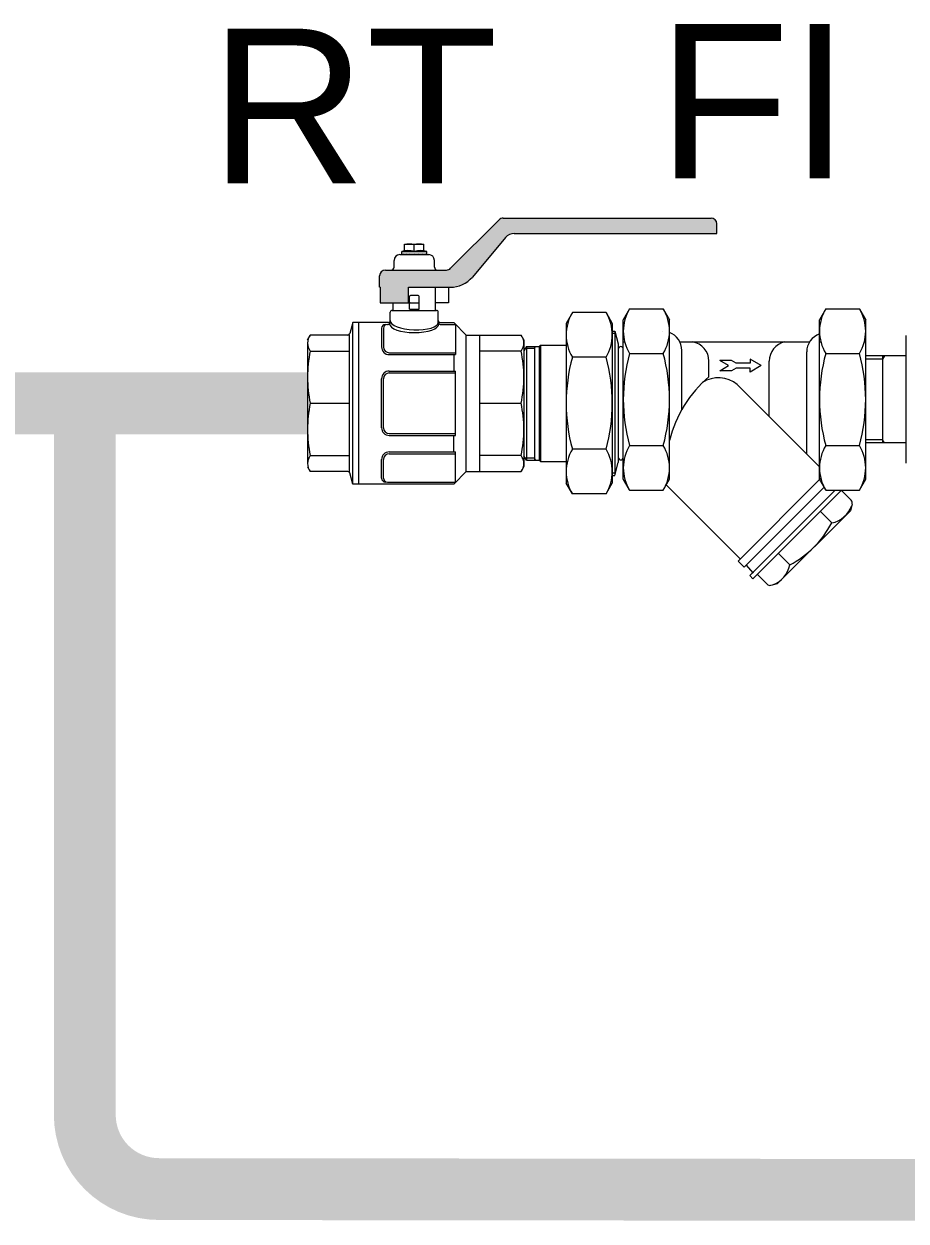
# Model space of a CAD drawing. Extents: x 2569 to 19597, y 1825 to 16548.
# Drawn here: x 15358 to 16072, y 14490 to 15458 of the extents above; entities that cross this region are included whole.
import ezdxf

# ---------------------------------------------------------------- set-up
doc = ezdxf.new("R2010")
doc.units = 0
for name, color, linetype, lineweight in [('SAN-MC-COLD WATER', 5, 'Continuous', 30), ('SAN-MC-TEXT', 7, 'Continuous', 5), ('SAN-MC-VALVE', 7, 'Continuous', 5)]:
    doc.layers.add(name, color=color, linetype=linetype, lineweight=lineweight)
doc.styles.get("Standard").update_dxf_attribs({"font": 'arial.ttf'})

msp = doc.modelspace()

# ---------------------------------------------------------------- hatches: boundary and pattern name
at = {"layer": 'SAN-MC-VALVE', "lineweight": 5}
h = msp.add_hatch(color=1, dxfattribs=at)
h.dxf.hatch_style = 1
h.paths.add_polyline_path([(15646.29481, 15232.78274), (15645.90327, 15254.55554), (15646.24945, 15256.31916), (15646.84552, 15257.36702), (15647.88317, 15258.37061), (15648.31288, 15258.63943), (15649.39673, 15259.07148), (15650.56887, 15259.22112), (15699.95793, 15259.22112), (15701.74336, 15259.57626), (15703.25699, 15260.58762), (15742.51435, 15299.84501), (15744.02798, 15300.85638), (15745.81343, 15301.21154), (15913.86423, 15301.21154), (15917.1633, 15299.845), (15918.52983, 15296.54594), (15918.52983, 15288.76994), (15754.77139, 15288.76992), (15752.57166, 15288.50693), (15750.82785, 15287.89566), (15749.04328, 15286.80487), (15747.62327, 15285.43669), (15720.87333, 15253.55738), (15717.00225, 15249.89173), (15715.16753, 15248.64703), (15712.86189, 15247.40998), (15709.36928, 15246.1098), (15705.93018, 15245.40869), (15703.00304, 15245.22432), (15669.23127, 15245.22432), (15669.23127, 15232.78274)])

# ---------------------------------------------------------------- linework, layer by layer
at = {"layer": 'SAN-MC-COLD WATER', "const_width": 50}
msp.add_lwpolyline([(15193.65108, 15151.44578), (15587.60414, 15151.44578)], dxfattribs=at)
msp.add_lwpolyline([(15407.5288, 15151.44578), (15407.5288, 14575.85591, 0.413889587), (15467.46243, 14515.85594), (16251.02822, 14514.98912)], format="xyb", dxfattribs=at)
at = {"layer": 'SAN-MC-VALVE', "linetype": 'Continuous', "lineweight": 5}
for p, q in [((15703.257, 15260.58763), (15742.51435, 15299.84501)), ((15745.81343, 15301.21154), (15913.86423, 15301.21154)), ((15918.07304, 15288.76994), (15918.52983, 15289.2267)), ((15918.52983, 15288.76994), (15918.52983, 15296.54594)), ((15666.12087, 15274.77314), (15666.12087, 15280.21634)), ((15666.12087, 15280.21634), (15681.67287, 15280.21634)), ((15673.89687, 15274.14807), (15673.89687, 15279.60247)), ((15681.67287, 15274.77314), (15681.67287, 15280.21634)), ((15747.62328, 15285.43671), (15720.87334, 15253.55738)), ((15754.77138, 15288.76994), (15918.52983, 15288.76994)), ((15662.23287, 15271.66274), (15685.56087, 15271.66274)), ((15666.12087, 15274.77314), (15663.78807, 15274.14807)), ((15663.78807, 15274.14807), (15684.00567, 15274.14807)), ((15663.78807, 15271.97378), (15663.78807, 15274.14807)), ((15664.00083, 15271.66274), (15663.78807, 15271.97378)), ((15664.00083, 15271.66274), (15664.00083, 15271.97378)), ((15665.14184, 15271.66274), (15664.00083, 15271.97275)), ((15665.14184, 15271.97378), (15665.14184, 15271.66274)), ((15667.38354, 15271.66274), (15665.16595, 15271.97378)), ((15667.38354, 15271.97378), (15667.38354, 15271.66274)), ((15670.42414, 15271.66274), (15667.41468, 15271.97378)), ((15670.42414, 15271.97378), (15670.42414, 15271.66274)), ((15673.89687, 15271.66274), (15670.45553, 15271.97378)), ((15673.89687, 15271.97378), (15673.89687, 15271.66274)), ((15677.36964, 15271.66274), (15673.89687, 15271.97378)), ((15680.41024, 15271.66274), (15677.36964, 15271.97378)), ((15677.36964, 15271.97378), (15677.36964, 15271.66274)), ((15682.65193, 15271.66274), (15680.41024, 15271.97378)), ((15680.41024, 15271.97378), (15680.41024, 15271.66274)), ((15681.67287, 15274.77314), (15684.00567, 15274.14807)), ((15683.79292, 15271.66274), (15682.65193, 15271.97378)), ((15682.65193, 15271.97378), (15682.65193, 15271.66274)), ((15684.00567, 15271.66274), (15683.79292, 15271.97378)), ((15683.79292, 15271.97378), (15683.79292, 15271.66274)), ((15684.00567, 15271.66274), (15684.00567, 15274.14807)), ((15657.56727, 15261.55394), (15657.56727, 15266.99714)), ((15690.22647, 15261.55394), (15690.22647, 15266.99714)), ((15645.90327, 15245.22434), (15645.90327, 15254.55554)), ((15650.56887, 15259.22114), (15699.95792, 15259.22114)), ((15646.29481, 15245.22434), (15645.90327, 15245.22434)), ((15646.29481, 15245.22434), (15646.29481, 15232.78274)), ((15669.23127, 15232.78274), (15669.23127, 15245.22434)), ((15669.23127, 15245.22434), (15703.00303, 15245.22434)), ((15691.02494, 15226.56194), (15691.02494, 15245.22434)), ((15701.54068, 15245.22434), (15701.54068, 15232.78274)), ((15646.29481, 15232.78274), (15669.23127, 15232.78274)), ((15656.81054, 15226.56194), (15656.81054, 15232.78274)), ((15670.02974, 15227.66028), (15670.02974, 15237.9149)), ((15677.02814, 15238.6925), (15670.80734, 15238.6925)), ((15670.80734, 15232.57017), (15677.02814, 15232.57017)), ((15677.80574, 15227.66028), (15677.80574, 15237.9149)), ((15701.54068, 15232.78274), (15691.02494, 15232.78274)), ((15654.47774, 15216.76418), (15654.47774, 15225.00674)), ((15656.03294, 15226.56194), (15691.80255, 15226.56194)), ((15670.02974, 15227.66028), (15677.80574, 15227.66028)), ((15693.35774, 15216.76418), (15693.35774, 15225.00674)), ((15801.76378, 15224.76811), (15796.69375, 15215.98656)), ((15828.94852, 15224.76811), (15801.76378, 15224.76811)), ((15828.94852, 15224.76811), (15834.01855, 15215.98656)), ((15848.00451, 15227.81183), (15842.93448, 15219.03029)), ((15848.00451, 15227.81183), (15875.18925, 15227.81183)), ((15875.18925, 15227.81183), (15880.25928, 15219.03029)), ((16006.63491, 15227.81183), (16001.56488, 15219.03029)), ((16006.63491, 15227.81183), (16033.81965, 15227.81183)), ((16033.81965, 15227.81183), (16038.88968, 15219.03029)), ((15624.15135, 15216.76418), (15621.74949, 15207.80037)), ((15624.15135, 15086.12738), (15624.15135, 15216.76418)), ((15652.92254, 15216.76418), (15624.15135, 15216.76418)), ((15628.81695, 15216.76418), (15628.81695, 15086.12738)), ((15647.47934, 15212.09858), (15647.47934, 15196.99416)), ((15649.03454, 15212.09858), (15649.03454, 15196.99416)), ((15652.14495, 15215.20898), (15652.92254, 15215.20898)), ((15694.91294, 15216.76418), (15705.79934, 15216.76418)), ((15694.91294, 15215.20898), (15707.35454, 15215.20898)), ((15705.79934, 15216.76418), (15715.90814, 15206.65538)), ((15707.35454, 15215.20898), (15707.35454, 15190.77336)), ((15796.69375, 15215.98656), (15796.69375, 15086.90496)), ((15834.01855, 15215.98656), (15834.01855, 15086.90496)), ((15842.93448, 15089.94869), (15842.93448, 15219.03029)), ((15880.25928, 15089.94869), (15880.25928, 15219.03029)), ((16001.56488, 15089.94869), (16001.56488, 15219.03029)), ((16038.88968, 15089.94869), (16038.88968, 15219.03029)), ((15587.60414, 15202.76738), (15589.84889, 15206.65538)), ((15620.25631, 15206.65538), (15589.84889, 15206.65538)), ((15621.44268, 15096.23618), (15621.44268, 15206.65538)), ((15715.90814, 15206.65538), (15760.2655, 15206.65538)), ((15715.90814, 15096.23618), (15715.90814, 15206.65538)), ((15726.79454, 15096.23618), (15726.79454, 15206.65538)), ((15762.56414, 15202.67397), (15760.2655, 15206.65538)), ((15762.56414, 15202.67397), (15762.56414, 15100.21755)), ((15834.01855, 15209.76576), (15836.10516, 15209.76576)), ((15836.60522, 15207.89952), (15834.01855, 15207.89952)), ((15836.10516, 15209.76576), (15836.10516, 15094.992)), ((15836.10516, 15209.76576), (15838.85986, 15199.48509)), ((15874.71629, 15209.8), (15874.61519, 15209.80033)), ((16001.63484, 15207.58299), (16001.56488, 15207.57089)), ((15589.84889, 15193.70138), (15621.44268, 15193.70138)), ((15653.70015, 15192.32856), (15707.35454, 15192.32856)), ((15760.2655, 15193.70138), (15726.79454, 15193.70138)), ((15764.58441, 15197.47968), (15762.56414, 15193.98048)), ((15771.03295, 15195.76896), (15763.59672, 15195.76896)), ((15764.58441, 15197.47968), (15764.58441, 15105.41184)), ((15764.58441, 15197.47968), (15774.92095, 15197.47968)), ((15771.03295, 15197.47968), (15771.03295, 15105.41184)), ((15771.03295, 15195.76896), (15772.02063, 15197.47968)), ((15775.93183, 15198.49056), (15774.92095, 15197.47968)), ((15774.92095, 15197.47968), (15774.92095, 15105.41184)), ((15775.93183, 15198.49056), (15775.93183, 15104.40096)), ((15775.93183, 15198.49056), (15796.69375, 15198.49056)), ((15838.85986, 15199.48509), (15838.85986, 15103.40643)), ((15842.93448, 15201.14549), (15844.0299, 15201.14549)), ((15888.55412, 15201.14549), (15993.58736, 15201.14549)), ((15890.16719, 15146.33865), (15890.16719, 15194.24833)), ((15991.2353, 15110.40324), (15991.2353, 15192.92196)), ((16001.56488, 15201.14549), (16002.6603, 15201.14549)), ((16037.79426, 15201.14549), (16038.88968, 15201.14549)), ((15653.70015, 15190.77336), (15707.35454, 15190.77336)), ((15705.79934, 15190.77336), (15705.79934, 15177.4997)), ((15828.94852, 15188.70841), (15801.76378, 15188.70841)), ((15848.00451, 15191.75214), (15875.18925, 15191.75214)), ((15912.17971, 15172.84471), (15912.17971, 15185.59349)), ((15960.89982, 15140.73872), (15960.89982, 15185.59349)), ((16006.63491, 15191.75214), (16033.81965, 15191.75214)), ((15653.70015, 15177.4997), (15707.35454, 15177.4997)), ((15653.70015, 15175.9445), (15707.35454, 15175.9445)), ((15707.35454, 15125.39185), (15707.35454, 15177.4997)), ((15647.47934, 15131.61265), (15647.47934, 15171.2789)), ((15649.03454, 15131.61265), (15649.03454, 15171.2789)), ((15589.84889, 15151.44578), (15621.44268, 15151.44578)), ((15726.79454, 15151.44578), (15760.2655, 15151.44578)), ((15653.70015, 15126.94705), (15707.35454, 15126.94705)), ((15653.70015, 15125.39185), (15707.35454, 15125.39185)), ((15705.79934, 15112.11816), (15705.79934, 15125.39185)), ((15848.00451, 15117.22684), (15875.18925, 15117.22684)), ((16006.63491, 15117.22684), (16033.81965, 15117.22684)), ((15589.84889, 15109.19018), (15621.44268, 15109.19018)), ((15647.47934, 15090.79298), (15647.47934, 15105.89736)), ((15649.03454, 15090.79298), (15649.03454, 15105.89736)), ((15653.70015, 15112.11816), (15707.35454, 15112.11816)), ((15653.70015, 15110.56296), (15707.35454, 15110.56296)), ((15707.35454, 15087.68258), (15707.35454, 15112.11816)), ((15760.2655, 15109.19018), (15726.79454, 15109.19018)), ((15764.58441, 15105.41184), (15762.56414, 15108.91104)), ((15771.03295, 15107.12256), (15763.59672, 15107.12256)), ((15764.58441, 15105.41184), (15774.92095, 15105.41184)), ((15771.03295, 15107.12256), (15772.02063, 15105.41184)), ((15775.93183, 15104.40096), (15774.92095, 15105.41184)), ((15828.94852, 15114.18311), (15801.76378, 15114.18311)), ((15587.60414, 15100.12418), (15589.84889, 15096.23618)), ((15620.24936, 15096.23618), (15589.84889, 15096.23618)), ((15705.79934, 15086.12738), (15715.90814, 15096.23618)), ((15715.90814, 15096.23618), (15760.2655, 15096.23618)), ((15762.56414, 15100.21755), (15760.2655, 15096.23618)), ((15775.93183, 15104.40096), (15796.69375, 15104.40096)), ((15836.10516, 15093.12576), (15838.85986, 15103.40643)), ((15624.15135, 15086.12738), (15621.7497, 15095.09037)), ((15705.79934, 15086.12738), (15624.15135, 15086.12738)), ((15652.14495, 15087.68258), (15707.35454, 15087.68258)), ((15801.76378, 15078.12342), (15796.69375, 15086.90496)), ((15828.94852, 15078.12342), (15834.01855, 15086.90496)), ((15836.60522, 15094.992), (15834.01855, 15094.992)), ((15834.01855, 15093.12576), (15836.10516, 15093.12576)), ((15848.00451, 15081.16714), (15842.93448, 15089.94869)), ((15875.18925, 15081.16714), (15880.25928, 15089.94869)), ((16006.63491, 15081.16714), (16001.56488, 15089.94869)), ((16033.81965, 15081.16714), (16038.88968, 15089.94869)), ((15828.94852, 15078.12342), (15801.76378, 15078.12342)), ((15848.00451, 15081.16714), (15875.18925, 15081.16714)), ((15951.75173, 15013.50974), (16018.83297, 15080.59098)), ((16006.63491, 15081.16714), (16033.81965, 15081.16714)), ((16027.14951, 15072.95189), (16019.00683, 15081.09457)), ((16027.95454, 15069.94748), (16026.49593, 15064.50389)), ((15967.66239, 15005.67034), (16026.49593, 15064.50389)), ((16011.43554, 15054.69829), (16002.02305, 15064.11079)), ((15977.46798, 15020.73073), (15968.05549, 15030.14322)), ((15941.91311, 15020.75516), (15947.79886, 15014.03595)), ((15959.21438, 15005.01676), (15951.0717, 15013.15944)), ((15962.2188, 15004.21173), (15967.66239, 15005.67034))]:
    msp.add_line(p, q, dxfattribs=at)
at = {"layer": 'SAN-MC-VALVE', "color": 7, "lineweight": 5}
for p, q in [((16071.53035, 15102.99959), (16071.53035, 15206.14198)), ((16071.53035, 15189.82198), (16038.88968, 15189.82198)), ((16052.52235, 15187.22998), (16038.88968, 15187.22998)), ((16052.52235, 15189.82198), (16052.52235, 15119.31958)), ((16054.01884, 15189.82198), (16052.52235, 15187.22998)), ((16052.52235, 15121.91158), (16038.88968, 15121.91158)), ((16071.53035, 15119.31958), (16038.88968, 15119.31958)), ((16054.01884, 15119.31958), (16052.52235, 15121.91158))]:
    msp.add_line(p, q, dxfattribs=at)
at = {"layer": 'SAN-MC-VALVE', "lineweight": 5}
for p, q in [((15587.60414, 15200.17838), (15587.60414, 15102.71318)), ((15928.10688, 15181.92887), (15920.8964, 15186.09181)), ((15930.47197, 15186.09181), (15920.8964, 15186.09181)), ((15934.19364, 15183.94319), (15930.47197, 15186.09181)), ((15945.45541, 15183.94319), (15934.19364, 15183.94319)), ((15945.45541, 15187.13254), (15945.45541, 15183.94319)), ((15954.46851, 15181.92887), (15945.45541, 15187.13254)), ((15920.8964, 15177.76592), (15928.10688, 15181.92887)), ((15930.47197, 15177.76592), (15920.8964, 15177.76592)), ((15934.19364, 15179.91454), (15930.47197, 15177.76592)), ((15945.45541, 15179.91454), (15934.19364, 15179.91454)), ((15954.46851, 15181.92887), (15945.45541, 15176.72519)), ((15945.45541, 15176.72519), (15945.45541, 15179.91454))]:
    msp.add_line(p, q, dxfattribs=at)
at = {"layer": 'SAN-MC-VALVE', "linetype": 'Continuous', "lineweight": 5}
for points in [[(16001.57572, 15100.06282), (15935.04293, 15166.59561)], [(15877.46664, 15085.58024), (15937.44299, 15025.60388)], [(16002.60741, 15090.7683), (15935.68191, 15023.8428), (15940.70659, 15018.81811), (16005.35055, 15083.46207)], [(16014.26849, 15081.16714), (15945.11461, 15012.01327), (15947.68494, 15009.44294), (16019.40914, 15081.16714)]]:
    msp.add_lwpolyline(points, dxfattribs=at)
for centre, radius, start, end in [((15745.81343, 15296.54592), 4.6656, 90, 134.99989388), ((15913.86423, 15296.54592), 4.6656, 0, 90), ((15669.99542, 15265.97848), 14.17161, 74.02006689, 105.97993105), ((15677.79833, 15265.97848), 14.17161, 74.02006895, 105.97993311), ((15754.77139, 15279.43872), 9.3312, 90, 140.0000669), ((15662.23287, 15266.99712), 4.6656, 90, 180), ((15668.84247, 15257.54209), 17.35814, 73.07119538, 106.9288083), ((15678.95127, 15257.6334), 17.27081, 72.98298959, 107.01700833), ((15685.56087, 15266.99712), 4.6656, 0, 90), ((15655.23447, 15261.55392), 2.3328, 270, 0), ((15692.55927, 15261.55392), 2.3328, 180, 270), ((15699.95793, 15263.88672), 4.6656, 270, 314.99963919), ((15650.56887, 15254.55552), 4.6656, 90, 180), ((15703.00304, 15268.55232), 23.328, 270, 320.00002782), ((15670.80735, 15237.91489), 0.7776, 90, 180), ((15670.80735, 15233.34776), 0.7776, 180, 270), ((15677.02815, 15237.91489), 0.7776, 0, 90), ((15677.02815, 15233.34776), 0.7776, 270, 0), ((15656.03295, 15225.00673), 1.5552, 90, 180), ((15691.80255, 15225.00673), 1.5552, 0, 90), ((15831.28731, 15206.73826), 34.59356, 148.58783324, 211.41216676), ((15799.42499, 15206.73826), 34.59356, 328.58783324, 31.41216676), ((15877.52804, 15209.78199), 34.59356, 148.58783324, 211.41216676), ((15845.66572, 15209.78199), 34.59356, 328.58783324, 31.41216676), ((16036.15844, 15209.78199), 34.59356, 148.58783324, 211.41216676), ((16004.29612, 15209.78199), 34.59356, 328.58783324, 31.41216676), ((15650.58975, 15212.09857), 3.1104, 90, 180), ((15652.14495, 15212.09857), 3.1104, 90, 180), ((15652.92255, 15218.31937), 1.5552, 270, 0), ((15652.92255, 15216.76417), 1.5552, 270, 0), ((15694.91295, 15218.31937), 1.5552, 180, 270), ((15694.91295, 15216.76417), 1.5552, 180, 270), ((15598.07091, 15200.17838), 10.46676, 141.77027181, 218.22972819), ((15620.24936, 15208.21056), 1.5552, 270, 344.99983538), ((15752.28956, 15200.17838), 10.27459, 320.92107713, 39.07892287), ((15874.61519, 15194.24833), 15.552, 0, 68.78183741), ((16006.7873, 15192.92196), 15.552, 109.35107093, 180), ((15688.15518, 15172.57358), 100.55103, 167.87060562, 192.12939438), ((15653.70015, 15196.99417), 6.2208, 180, 270), ((15653.70015, 15196.99417), 4.6656, 180, 270), ((15664.31776, 15172.57358), 98.24639, 347.58159025, 12.41840975), ((15840.89717, 15195.19354), 2.03731, 0, 180), ((15896.24972, 15185.43692), 15.93075, 0.5631078, 80.41956079), ((15977.30045, 15185.24197), 16.4044, 104.19505383, 178.77216785), ((15936.16145, 15151.44576), 139.4677, 164.50361256, 195.49640826), ((15694.55085, 15151.44576), 139.4677, 344.50361256, 15.49637081), ((15982.40218, 15154.48949), 139.4677, 164.50361256, 195.49640826), ((15740.79158, 15154.48949), 139.4677, 344.50361256, 15.49637081), ((16141.03258, 15154.48949), 139.4677, 164.50361256, 195.49640826), ((15899.42198, 15154.48949), 139.4677, 344.50361256, 15.49637081), ((15653.70015, 15171.27889), 6.2208, 90, 180), ((15653.70015, 15171.27889), 4.6656, 90, 180), ((15975.01096, 15098.27177), 97.51354, 130.11572991, 166.33100024), ((15920.00155, 15148.8542), 23.25942, 49.70831766, 124.11115199), ((15688.15518, 15130.31798), 100.55103, 167.87060562, 192.12939438), ((15664.31776, 15130.31798), 98.24639, 347.58159025, 12.41840975), ((15653.70015, 15131.61265), 6.2208, 180, 270), ((15653.70015, 15131.61265), 4.6656, 180, 270), ((15877.52804, 15099.19699), 34.59356, 148.58783324, 211.41216676), ((15845.66572, 15099.19699), 34.59356, 328.58783324, 31.41216676), ((16036.15844, 15099.19699), 34.59356, 148.58783324, 211.41216676), ((16004.29612, 15099.19699), 34.59356, 328.58783324, 31.41216676), ((15598.07091, 15102.71318), 10.46676, 141.77027181, 218.22972819), ((15653.70015, 15105.89737), 6.2208, 90, 180), ((15653.70015, 15105.89737), 4.6656, 90, 180), ((15752.28956, 15102.71318), 10.27459, 320.92107713, 39.07892287), ((15831.28731, 15096.15326), 34.59356, 148.58783324, 211.41216676), ((15799.42499, 15096.15326), 34.59356, 328.58783324, 31.41216676), ((15840.89717, 15107.69799), 2.03731, 180, 0), ((15620.24936, 15094.68098), 1.5552, 15.00016462, 90), ((15650.58975, 15090.79297), 3.1104, 180, 270), ((15652.14495, 15090.79297), 3.1104, 180, 270), ((16007.51802, 15075.5996), 21.26526, 280.61575188, 340.61575214), ((16024.95012, 15070.75251), 3.1104, 344.99999962, 45), ((15940.87301, 15091.29326), 79.48749, 297.41204573, 332.5879626), ((15956.56668, 15024.64825), 21.26526, 289.38424787, 349.38424813), ((15961.41377, 15007.21615), 3.1104, 225, 285.00000038)]:
    msp.add_arc(centre, radius, start, end, dxfattribs=at)
for centre, major_axis, ratio in [((15673.91775, 15215.66447), (19.8955, 0), 0.355391159), ((15673.91775, 15217.54177), (19.44, -0.7776), 0.343040973)]:
    msp.add_ellipse(centre, major_axis=major_axis, ratio=ratio, start_param=3.141592654, end_param=6.283185307, dxfattribs=at)

# ---------------------------------------------------------------- texts
at = {"layer": 'SAN-MC-TEXT', "char_height": 125, "attachment_point": 3}
for s, insert, width in [('RT', (15741.5909, 15454.41801), 861.0061428), ('\\A1;FI', (16025.91055, 15458.24969), 1119.9109639)]:
    msp.add_mtext(s, dxfattribs=dict(at, insert=insert, width=width))

doc.saveas('drawing.dxf')
